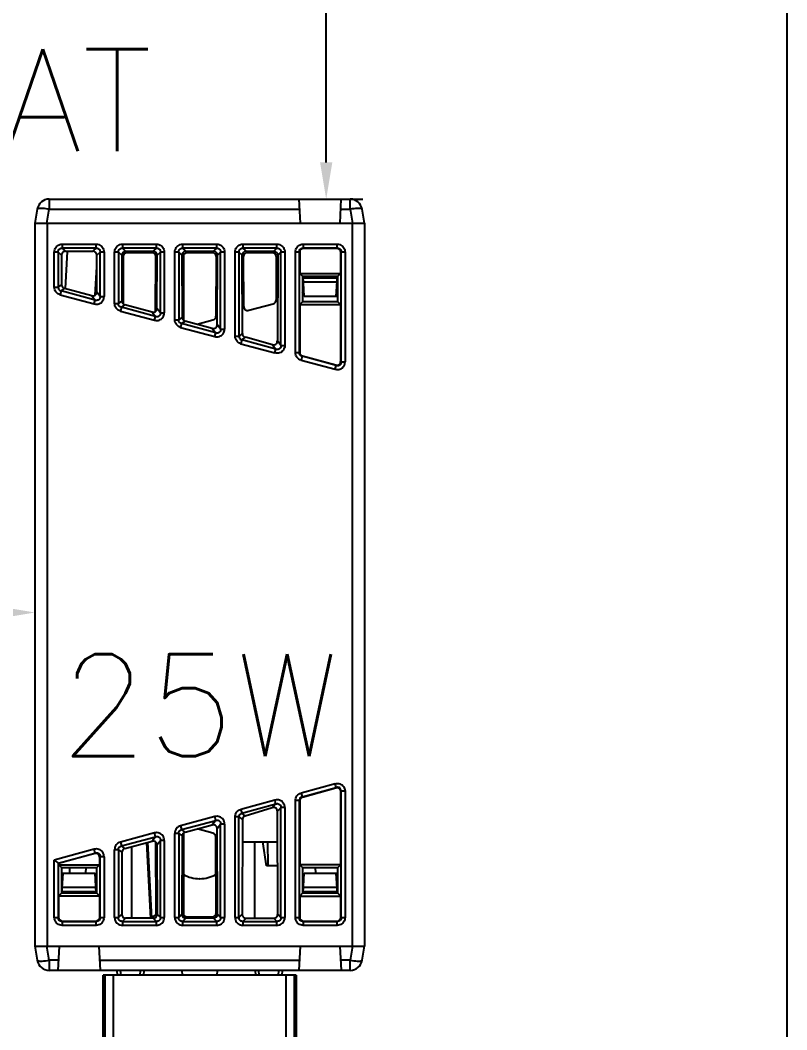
# Model space of a CAD drawing. Header units: inches. Extents: x 0.8 to 20.4, y -4.3 to 18.9.
# Drawn here: x 16.66 to 20.417, y -1.285 to 3.663 of the extents above; entities that cross this region are included whole.
import ezdxf
from ezdxf.enums import TextEntityAlignment as Align

# ---------------------------------------------------------------- set-up
doc = ezdxf.new("R2010")
doc.units = ezdxf.units.IN
doc.header["$MEASUREMENT"] = 0
for name, color, linetype in [('PRTG', 130, 'Continuous'), ('PSYMS', 7, 'Continuous'), ('PTAG', 150, 'Continuous')]:
    doc.layers.add(name, color=color, linetype=linetype)
doc.styles.get("Standard").update_dxf_attribs({"font": 'romans.shx'})
doc.styles.add('WD', font='romans.shx')
doc.dimstyles.get("Standard").update_dxf_attribs({"dimtxt": 0.18, "dimasz": 0.18, "dimexe": 0.18, "dimexo": 0.0625, "dimgap": 0.09, "dimtad": 0, "dimtih": 1, "dimtoh": 1, "dimdec": 4, "dimzin": 0, "dimdsep": 46, "dimtxsty": 'Standard', "dimcen": 0.09, "dimadec": 0, "dimazin": 0, "dimtfac": 1, "dimtdec": 4, "dimtofl": 0, "dimtmove": 0, "dimatfit": 3, "dimfxl": 1, "dimtolj": 1, "dimtzin": 0, "dimarcsym": 0})

# ---------------------------------------------------------------- blocks, each defined once
blk = doc.blocks.new('7T.81.0.000.2403')
blk = doc.blocks.new('SCE-TSH25')
at = {"linetype": 'Continuous'}
for p, q in [((0.0653, 4.849), (0.0631, 4.8493)), ((0.0675, 4.8486), (0.0653, 4.849)), ((0.0697, 4.8976), (0.0697, 4.8483)), ((0.0697, 4.8976), (1.5445, 4.8976)), ((1.3004, 4.7795), (1.2943, 4.8976)), ((1.4951, 4.7795), (1.5011, 4.8976)), ((1.5445, 4.8483), (1.5445, 4.8976)), ((0.0115, 4.8483), (0, 4.7795)), ((0.0583, 4.7795), (0.0697, 4.8483)), ((0.0697, 4.8483), (0.0675, 4.8486)), ((0.0697, 4.8483), (1.2969, 4.8483)), ((1.4986, 4.8483), (1.5445, 4.8483)), ((1.5445, 4.8483), (1.5559, 4.7795)), ((1.6142, 4.7795), (1.6027, 4.8483)), ((0.0001, 4.7795), (0, 4.7795)), ((0.0001, 1.2362), (0.0001, 4.7795)), ((0.0001, 4.7795), (1.6141, 4.7795)), ((0.0591, 4.7795), (0.0591, 1.2362)), ((1.5551, 1.2362), (1.5551, 4.7795)), ((1.6141, 4.7795), (1.6141, 1.2362)), ((0.133, 4.6769), (0.133, 4.6578)), ((0.133, 4.6769), (0.3001, 4.6769)), ((0.1488, 4.642), (0.133, 4.6578)), ((0.3001, 4.6578), (0.133, 4.6578)), ((0.3001, 4.6578), (0.2843, 4.642)), ((0.3001, 4.6578), (0.3001, 4.6769)), ((0.4283, 4.6769), (0.4283, 4.6578)), ((0.4283, 4.6769), (0.5954, 4.6769)), ((0.4441, 4.642), (0.4283, 4.6578)), ((0.5954, 4.6578), (0.4283, 4.6578)), ((0.5954, 4.6578), (0.5796, 4.642)), ((0.5954, 4.6578), (0.5954, 4.6769)), ((0.7236, 4.6769), (0.7236, 4.6578)), ((0.7236, 4.6769), (0.8906, 4.6769)), ((0.7394, 4.642), (0.7236, 4.6578)), ((0.8906, 4.6578), (0.7236, 4.6578)), ((0.8906, 4.6578), (0.8748, 4.642)), ((0.8906, 4.6578), (0.8906, 4.6769)), ((1.0189, 4.6769), (1.0189, 4.6578)), ((1.0189, 4.6769), (1.1859, 4.6769)), ((1.0347, 4.642), (1.0189, 4.6578)), ((1.1859, 4.6578), (1.0189, 4.6578)), ((1.1859, 4.6578), (1.1701, 4.642)), ((1.1859, 4.6578), (1.1859, 4.6769)), ((1.3141, 4.6769), (1.3141, 4.6578)), ((1.3141, 4.6769), (1.4812, 4.6769)), ((1.3162, 4.6557), (1.3141, 4.6578)), ((1.4812, 4.6578), (1.3141, 4.6578)), ((1.4791, 4.6557), (1.3162, 4.6557)), ((1.4812, 4.6578), (1.4791, 4.6557)), ((1.4812, 4.6578), (1.4812, 4.6769)), ((0.0948, 4.4662), (0.0948, 4.6386)), ((0.1139, 4.6386), (0.0948, 4.6386)), ((0.1139, 4.6386), (0.1139, 4.4662)), ((0.1139, 4.6386), (0.1297, 4.6228)), ((0.1297, 4.6228), (0.1301, 4.4787)), ((0.1581, 4.6415), (0.1485, 4.4591)), ((0.1488, 4.642), (0.2843, 4.642)), ((0.3029, 4.4423), (0.3034, 4.6228)), ((0.3034, 4.6228), (0.3192, 4.6386)), ((0.3192, 4.4209), (0.3192, 4.6386)), ((0.3383, 4.6386), (0.3192, 4.6386)), ((0.3383, 4.6386), (0.3383, 4.4209)), ((0.39, 4.3862), (0.39, 4.6386)), ((0.4092, 4.6386), (0.39, 4.6386)), ((0.4092, 4.6386), (0.4092, 4.3862)), ((0.4092, 4.6386), (0.425, 4.6228)), ((0.425, 4.6228), (0.4256, 4.3988)), ((0.4317, 4.6161), (0.4323, 4.3843)), ((0.4441, 4.642), (0.5796, 4.642)), ((0.5729, 4.6353), (0.4508, 4.6353)), ((0.5912, 4.3479), (0.592, 4.6161)), ((0.5979, 4.3625), (0.5986, 4.6228)), ((0.5986, 4.6228), (0.6145, 4.6386)), ((0.6145, 4.3409), (0.6145, 4.6386)), ((0.6336, 4.6386), (0.6145, 4.6386)), ((0.6336, 4.6386), (0.6336, 4.3409)), ((0.6853, 4.3061), (0.6853, 4.6386)), ((0.7045, 4.6386), (0.6853, 4.6386)), ((0.7045, 4.6386), (0.7045, 4.3061)), ((0.7045, 4.6386), (0.7203, 4.6228)), ((0.7203, 4.6228), (0.7211, 4.3188)), ((0.727, 4.6161), (0.7278, 4.3044)), ((0.7394, 4.642), (0.8748, 4.642)), ((0.8681, 4.6353), (0.7461, 4.6353)), ((0.8872, 4.6161), (0.8864, 4.3239)), ((0.893, 4.2827), (0.8939, 4.6228)), ((0.8939, 4.6228), (0.9098, 4.6386)), ((0.9098, 4.2608), (0.9098, 4.6386)), ((0.9289, 4.6386), (0.9098, 4.6386)), ((0.9289, 4.6386), (0.9289, 4.2608)), ((0.9806, 4.226), (0.9806, 4.6386)), ((0.9997, 4.6386), (0.9806, 4.6386)), ((0.9997, 4.6386), (0.9997, 4.226)), ((0.9997, 4.6386), (1.0156, 4.6228)), ((1.0166, 4.2389), (1.0156, 4.6228)), ((1.0229, 4.3712), (1.0223, 4.6161)), ((1.0347, 4.642), (1.1701, 4.642)), ((1.1634, 4.6353), (1.0413, 4.6353)), ((1.1825, 4.6161), (1.1819, 4.4039)), ((1.1892, 4.6228), (1.1881, 4.2029)), ((1.1892, 4.6228), (1.205, 4.6386)), ((1.205, 4.1807), (1.205, 4.6386)), ((1.2242, 4.6386), (1.205, 4.6386)), ((1.2242, 4.6386), (1.2242, 4.1807)), ((1.2759, 4.1459), (1.2759, 4.6386)), ((1.295, 4.6386), (1.2759, 4.6386)), ((1.295, 4.6386), (1.295, 4.1459)), ((1.295, 4.6386), (1.2971, 4.6366)), ((1.2971, 4.6366), (1.2971, 4.5337)), ((1.4982, 4.6366), (1.5003, 4.6386)), ((1.4982, 4.5337), (1.4982, 4.6366)), ((1.5003, 4.1006), (1.5003, 4.6386)), ((1.5194, 4.6386), (1.5003, 4.6386)), ((1.5194, 4.6386), (1.5194, 4.1006)), ((0.2956, 4.4272), (0.3032, 4.5655)), ((0.3029, 4.5196), (0.3007, 4.5196)), ((1.2971, 4.5337), (1.3111, 4.5196)), ((1.2971, 4.5337), (1.4982, 4.5337)), ((1.3111, 4.5196), (1.3115, 4.3941)), ((1.3113, 4.5196), (1.484, 4.5196)), ((1.319, 4.4213), (1.3136, 4.5197)), ((1.314, 4.5118), (1.4814, 4.5118)), ((1.4765, 4.4213), (1.4819, 4.5197)), ((1.4839, 4.3941), (1.4842, 4.5196)), ((1.4842, 4.5196), (1.4982, 4.5337)), ((0.0948, 4.4662), (0.1139, 4.4662)), ((0.1301, 4.4787), (0.1139, 4.4662)), ((0.128, 4.4478), (0.1443, 4.4602)), ((0.2787, 4.4239), (0.1443, 4.4602)), ((1.3151, 4.4921), (1.4804, 4.4921)), ((0.128, 4.4478), (0.123, 4.4293)), ((0.123, 4.4293), (0.2901, 4.384)), ((0.2951, 4.4025), (0.128, 4.4478)), ((0.2787, 4.4239), (0.2951, 4.4025)), ((0.3192, 4.4209), (0.3029, 4.4423)), ((0.3192, 4.4209), (0.3383, 4.4209)), ((1.4839, 4.4213), (1.319, 4.4213)), ((0.2901, 4.384), (0.2951, 4.4025)), ((0.39, 4.3862), (0.4092, 4.3862)), ((0.4256, 4.3988), (0.4092, 4.3862)), ((0.4233, 4.3677), (0.4183, 4.3492)), ((0.4233, 4.3677), (0.4398, 4.3803)), ((0.5903, 4.3224), (0.4233, 4.3677)), ((0.5738, 4.3441), (0.4398, 4.3803)), ((0.6145, 4.3409), (0.5979, 4.3625)), ((1.0471, 4.3528), (1.1678, 4.3854)), ((1.2971, 4.3797), (1.3115, 4.3941)), ((1.2971, 4.3797), (1.2971, 4.1475)), ((1.4982, 4.3797), (1.2971, 4.3797)), ((1.484, 4.3941), (1.3113, 4.3941)), ((1.4982, 4.3797), (1.4839, 4.3941)), ((1.4982, 4.1034), (1.4982, 4.3797)), ((0.4183, 4.3492), (0.5853, 4.304)), ((0.5738, 4.3441), (0.5903, 4.3224)), ((0.5853, 4.304), (0.5903, 4.3224)), ((0.6145, 4.3409), (0.6336, 4.3409)), ((0.6853, 4.3061), (0.7045, 4.3061)), ((0.7211, 4.3188), (0.7045, 4.3061)), ((0.7944, 4.2844), (0.8723, 4.3055)), ((0.7186, 4.2876), (0.7136, 4.2692)), ((0.7136, 4.2692), (0.8806, 4.2239)), ((0.7186, 4.2876), (0.7353, 4.3004)), ((0.8856, 4.2423), (0.7186, 4.2876)), ((0.8688, 4.2643), (0.7353, 4.3004)), ((0.8688, 4.2643), (0.8856, 4.2423)), ((0.9098, 4.2608), (0.893, 4.2827)), ((0.9098, 4.2608), (0.9289, 4.2608)), ((0.8806, 4.2239), (0.8856, 4.2423)), ((0.9806, 4.226), (0.9997, 4.226)), ((1.0166, 4.2389), (0.9997, 4.226)), ((1.0139, 4.2075), (1.0088, 4.1891)), ((1.0139, 4.2075), (1.0308, 4.2205)), ((1.1809, 4.1622), (1.0139, 4.2075)), ((1.1639, 4.1845), (1.0308, 4.2205)), ((1.0088, 4.1891), (1.1759, 4.1438)), ((1.1639, 4.1845), (1.1809, 4.1622)), ((1.1759, 4.1438), (1.1809, 4.1622)), ((1.205, 4.1807), (1.1881, 4.2029)), ((1.205, 4.1807), (1.2242, 4.1807)), ((1.2759, 4.1459), (1.295, 4.1459)), ((1.2971, 4.1475), (1.295, 4.1459)), ((1.3091, 4.1275), (1.3041, 4.109)), ((1.3041, 4.109), (1.4712, 4.0637)), ((1.3091, 4.1275), (1.3112, 4.1291)), ((1.4762, 4.0822), (1.3091, 4.1275)), ((1.3112, 4.1291), (1.4741, 4.0849)), ((1.4712, 4.0637), (1.4762, 4.0822)), ((1.4741, 4.0849), (1.4762, 4.0822)), ((1.5003, 4.1006), (1.4982, 4.1034)), ((1.5003, 4.1006), (1.5194, 4.1006)), ((1.4703, 2.0329), (1.304, 1.9868)), ((1.472, 2.0264), (1.4703, 2.0329)), ((1.3091, 1.9684), (1.4754, 2.0142)), ((1.3111, 1.9668), (1.4736, 2.0123)), ((1.4735, 2.0207), (1.472, 2.0264)), ((1.4736, 2.0123), (1.4754, 2.0142)), ((1.4982, 1.994), (1.5003, 1.9961)), ((1.4982, 1.636), (1.4982, 1.994)), ((1.5194, 1.9961), (1.5003, 1.9961)), ((1.5003, 1.3771), (1.5003, 1.9961)), ((1.5194, 1.9961), (1.5194, 1.3771)), ((1.175, 1.9528), (1.0087, 1.9068)), ((1.0138, 1.8883), (1.1802, 1.9341)), ((1.1802, 1.9341), (1.1626, 1.9162)), ((1.1767, 1.9463), (1.175, 1.9528)), ((1.1783, 1.9406), (1.1767, 1.9463)), ((1.295, 1.95), (1.2759, 1.95)), ((1.2759, 1.3771), (1.2759, 1.95)), ((1.295, 1.95), (1.2971, 1.9484)), ((1.295, 1.95), (1.295, 1.3771)), ((1.2971, 1.9484), (1.2971, 1.636)), ((1.3072, 1.9751), (1.3083, 1.9708)), ((1.3091, 1.9684), (1.3111, 1.9668)), ((1.0119, 1.895), (1.0131, 1.8908)), ((1.0304, 1.8755), (1.0138, 1.8883)), ((1.0304, 1.8755), (1.1626, 1.9162)), ((1.1878, 1.8981), (1.1993, 1.9101)), ((1.1892, 1.393), (1.1878, 1.8981)), ((1.1993, 1.9101), (1.205, 1.9161)), ((1.2242, 1.9161), (1.205, 1.9161)), ((1.205, 1.3771), (1.205, 1.9161)), ((1.2242, 1.9161), (1.2242, 1.3771)), ((0.8806, 1.872), (0.7136, 1.8267)), ((0.7186, 1.8082), (0.8856, 1.8535)), ((0.7355, 1.7953), (0.8686, 1.8313)), ((0.8856, 1.8535), (0.8686, 1.8313)), ((0.8856, 1.8535), (0.8806, 1.872)), ((0.8928, 1.8129), (0.9098, 1.835)), ((0.9289, 1.835), (0.9098, 1.835)), ((0.9098, 1.3771), (0.9098, 1.835)), ((0.9289, 1.835), (0.9289, 1.3771)), ((0.9997, 1.8699), (0.9806, 1.8699)), ((0.9806, 1.3771), (0.9806, 1.8699)), ((0.9997, 1.8699), (1.0168, 1.8573)), ((0.9997, 1.3771), (0.9997, 1.8699)), ((1.0168, 1.8573), (1.0156, 1.393)), ((0.5853, 1.7919), (0.4183, 1.7466)), ((0.5903, 1.7734), (0.5853, 1.7919)), ((0.7045, 1.7897), (0.6853, 1.7897)), ((0.6853, 1.3771), (0.6853, 1.7897)), ((0.7045, 1.7897), (0.7213, 1.7768)), ((0.7045, 1.7897), (0.7045, 1.3771)), ((0.7136, 1.8267), (0.7186, 1.8082)), ((0.7355, 1.7953), (0.7186, 1.8082)), ((0.728, 1.7913), (0.727, 1.3996)), ((0.8721, 1.7902), (0.7944, 1.8112)), ((0.8939, 1.393), (0.8928, 1.8129)), ((0.4183, 1.7466), (0.4233, 1.7281)), ((0.4233, 1.7281), (0.5903, 1.7734)), ((0.44, 1.7153), (0.5735, 1.7514)), ((0.5681, 1.3731), (0.5479, 1.7445)), ((0.5729, 1.3734), (0.5527, 1.7458)), ((0.5903, 1.7734), (0.5735, 1.7514)), ((0.591, 1.7476), (0.592, 1.3996)), ((0.5977, 1.733), (0.6145, 1.755)), ((0.5977, 1.733), (0.5986, 1.393)), ((0.6336, 1.755), (0.6145, 1.755)), ((0.6145, 1.3771), (0.6145, 1.755)), ((0.6336, 1.755), (0.6336, 1.3771)), ((0.7213, 1.7768), (0.7203, 1.393)), ((0.8872, 1.3996), (0.8862, 1.7717)), ((1.0165, 1.748), (1.1882, 1.748)), ((1.0755, 1.748), (1.0755, 1.3738)), ((1.1344, 1.6299), (1.1173, 1.748)), ((1.1388, 1.748), (1.1412, 1.6299)), ((0.2901, 1.7118), (0.0948, 1.6588)), ((0.1139, 1.6442), (0.2951, 1.6933)), ((0.293, 1.6906), (0.116, 1.6426)), ((0.2951, 1.6933), (0.2901, 1.7118)), ((0.2951, 1.6933), (0.293, 1.6906)), ((0.4092, 1.7097), (0.39, 1.7097)), ((0.39, 1.3771), (0.39, 1.7097)), ((0.4092, 1.7097), (0.4258, 1.6969)), ((0.4092, 1.7097), (0.4092, 1.3771)), ((0.44, 1.7153), (0.4233, 1.7281)), ((0.4258, 1.6969), (0.425, 1.393)), ((0.4753, 1.3738), (0.4753, 1.7249)), ((0.0948, 1.3771), (0.0948, 1.6588)), ((0.116, 1.6426), (0.1139, 1.6442)), ((0.1139, 1.6442), (0.1139, 1.3771)), ((0.116, 1.6426), (0.116, 1.636)), ((0.116, 1.636), (0.1304, 1.6216)), ((0.116, 1.636), (0.3171, 1.636)), ((0.3028, 1.6216), (0.3171, 1.636)), ((0.3171, 1.6722), (0.3192, 1.6749)), ((0.3171, 1.636), (0.3171, 1.6722)), ((0.3383, 1.6749), (0.3192, 1.6749)), ((0.3192, 1.3771), (0.3192, 1.6749)), ((0.3383, 1.6749), (0.3383, 1.3771)), ((1.4982, 1.636), (1.2971, 1.636)), ((1.2971, 1.636), (1.3115, 1.6216)), ((1.4839, 1.6216), (1.4982, 1.636)), ((0.1304, 1.6216), (0.13, 1.4961)), ((0.1302, 1.6216), (0.3029, 1.6216)), ((0.1303, 1.5945), (0.2952, 1.5945)), ((0.1323, 1.496), (0.1377, 1.5945)), ((0.1699, 1.6216), (0.1684, 1.5945)), ((0.2499, 1.5945), (0.2513, 1.6216)), ((0.3006, 1.496), (0.2952, 1.5945)), ((0.3031, 1.4961), (0.3028, 1.6216)), ((1.1886, 1.6299), (1.1344, 1.6299)), ((1.3115, 1.6216), (1.3111, 1.4961)), ((1.3113, 1.6216), (1.484, 1.6216)), ((1.3136, 1.496), (1.319, 1.5945)), ((1.319, 1.5945), (1.4839, 1.5945)), ((1.3762, 1.5945), (1.3747, 1.6216)), ((1.4819, 1.496), (1.4765, 1.5945)), ((1.4842, 1.4961), (1.4839, 1.6216)), ((0.8077, 1.5674), (0.8065, 1.5674)), ((0.116, 1.4821), (0.13, 1.4961)), ((0.3029, 1.4961), (0.1302, 1.4961)), ((0.3002, 1.5039), (0.1327, 1.5039)), ((0.2991, 1.5236), (0.1338, 1.5236)), ((0.3171, 1.4821), (0.3031, 1.4961)), ((1.3111, 1.4961), (1.2971, 1.4821)), ((1.484, 1.4961), (1.3113, 1.4961)), ((1.4814, 1.5039), (1.314, 1.5039)), ((1.4804, 1.5236), (1.3151, 1.5236)), ((1.4982, 1.4821), (1.4842, 1.4961)), ((0.3171, 1.4821), (0.116, 1.4821)), ((0.116, 1.4821), (0.116, 1.3792)), ((0.3171, 1.3792), (0.3171, 1.4821)), ((1.2971, 1.4821), (1.4982, 1.4821)), ((1.2971, 1.4821), (1.2971, 1.3792)), ((1.4982, 1.3792), (1.4982, 1.4821)), ((0.425, 1.393), (0.4092, 1.3771)), ((0.6145, 1.3771), (0.5986, 1.393)), ((0.7203, 1.393), (0.7045, 1.3771)), ((0.9098, 1.3771), (0.8939, 1.393)), ((1.0156, 1.393), (0.9997, 1.3771)), ((1.205, 1.3771), (1.1892, 1.393)), ((0.0948, 1.3771), (0.1139, 1.3771)), ((0.116, 1.3792), (0.1139, 1.3771)), ((0.133, 1.358), (0.1351, 1.3601)), ((0.133, 1.358), (0.3001, 1.358)), ((0.133, 1.358), (0.133, 1.3388)), ((0.3001, 1.3388), (0.133, 1.3388)), ((0.1351, 1.3601), (0.298, 1.3601)), ((0.298, 1.3601), (0.3001, 1.358)), ((0.3001, 1.3388), (0.3001, 1.358)), ((0.3192, 1.3771), (0.3171, 1.3792)), ((0.3192, 1.3771), (0.3383, 1.3771)), ((0.39, 1.3771), (0.4092, 1.3771)), ((0.4283, 1.358), (0.4441, 1.3738)), ((0.4283, 1.358), (0.5954, 1.358)), ((0.4283, 1.358), (0.4283, 1.3388)), ((0.5954, 1.3388), (0.4283, 1.3388)), ((0.5796, 1.3738), (0.4441, 1.3738)), ((0.5796, 1.3738), (0.5954, 1.358)), ((0.5954, 1.3388), (0.5954, 1.358)), ((0.6145, 1.3771), (0.6336, 1.3771)), ((0.6853, 1.3771), (0.7045, 1.3771)), ((0.7236, 1.358), (0.7394, 1.3738)), ((0.7236, 1.358), (0.8906, 1.358)), ((0.7236, 1.358), (0.7236, 1.3388)), ((0.8906, 1.3388), (0.7236, 1.3388)), ((0.8748, 1.3738), (0.7394, 1.3738)), ((0.7461, 1.3805), (0.8681, 1.3805)), ((0.8748, 1.3738), (0.8906, 1.358)), ((0.8906, 1.3388), (0.8906, 1.358)), ((0.9098, 1.3771), (0.9289, 1.3771)), ((0.9806, 1.3771), (0.9997, 1.3771)), ((1.0189, 1.358), (1.0347, 1.3738)), ((1.0189, 1.358), (1.1859, 1.358)), ((1.0189, 1.358), (1.0189, 1.3388)), ((1.1859, 1.3388), (1.0189, 1.3388)), ((1.0347, 1.3738), (1.1701, 1.3738)), ((1.1701, 1.3738), (1.1859, 1.358)), ((1.1859, 1.3388), (1.1859, 1.358)), ((1.205, 1.3771), (1.2242, 1.3771)), ((1.2759, 1.3771), (1.295, 1.3771)), ((1.2971, 1.3792), (1.295, 1.3771)), ((1.3141, 1.358), (1.3162, 1.3601)), ((1.3141, 1.358), (1.4812, 1.358)), ((1.3141, 1.358), (1.3141, 1.3388)), ((1.4812, 1.3388), (1.3141, 1.3388)), ((1.3162, 1.3601), (1.4791, 1.3601)), ((1.4791, 1.3601), (1.4812, 1.358)), ((1.4812, 1.3388), (1.4812, 1.358)), ((1.5003, 1.3771), (1.4982, 1.3792)), ((1.5003, 1.3771), (1.5194, 1.3771)), ((0, 1.2362), (0.0115, 1.1675)), ((0.0001, 1.2362), (1.6141, 1.2362)), ((0.0697, 1.1675), (0.0583, 1.2362)), ((0.1181, 1.2362), (0.1116, 1.1181)), ((0.3213, 1.1181), (0.3148, 1.2362)), ((1.2994, 1.2362), (1.2929, 1.1181)), ((1.5026, 1.1181), (1.4961, 1.2362)), ((1.5559, 1.2362), (1.5445, 1.1675)), ((1.6027, 1.1675), (1.6142, 1.2362)), ((0.1143, 1.1675), (0.0697, 1.1675)), ((0.0697, 1.1675), (0.0697, 1.1181)), ((0.3186, 1.1675), (1.2956, 1.1675)), ((1.5445, 1.1675), (1.4999, 1.1675)), ((1.5445, 1.1181), (1.5445, 1.1675)), ((1.5445, 1.1181), (0.0697, 1.1181)), ((1.2795, 1.0945), (0.3346, 1.0945)), ((0.3346, 0.0984), (0.3346, 1.0945)), ((0.3439, 0.1207), (0.3439, 1.0945)), ((0.3833, 1.0945), (0.3833, 0.1207)), ((0.404, 1.0945), (0.4035, 1.1181)), ((0.4217, 1.0945), (0.4193, 1.1181)), ((0.5154, 1.0945), (0.5177, 1.1181)), ((0.5335, 1.1181), (0.5325, 1.0945)), ((0.7223, 1.0945), (0.7217, 1.1181)), ((0.8925, 1.1181), (0.8918, 1.0945)), ((1.0817, 1.0945), (1.0807, 1.1181)), ((1.0988, 1.0945), (1.0965, 1.1181)), ((1.1925, 1.0945), (1.1949, 1.1181)), ((1.2106, 1.1181), (1.2102, 1.0945)), ((1.2309, 0.1207), (1.2309, 1.0945)), ((1.2702, 1.0945), (1.2702, 0.1207)), ((1.2795, 1.0945), (1.2795, 0.0984))]:
    blk.add_line(p, q, dxfattribs=at)
for points in [[(0.0631, 4.8493), (0.055, 4.8504), (0.0471, 4.8512), (0.0396, 4.8518), (0.0328, 4.8521), (0.0268, 4.8521), (0.0216, 4.8519), (0.0174, 4.8513), (0.0143, 4.8506), (0.0123, 4.8495), (0.0115, 4.8483)], [(1.6027, 4.8483), (1.6018, 4.8496), (1.5995, 4.8507), (1.5959, 4.8515), (1.591, 4.852), (1.5851, 4.8521), (1.5782, 4.852), (1.5705, 4.8515), (1.5622, 4.8507), (1.5534, 4.8496), (1.5445, 4.8483)], [(0.0948, 4.6386), (0.0952, 4.6447), (0.0966, 4.6505), (0.0988, 4.656), (0.1019, 4.6612), (0.1058, 4.6657), (0.1103, 4.6696), (0.1154, 4.6727), (0.121, 4.675), (0.1268, 4.6764), (0.133, 4.6769)], [(0.1139, 4.6386), (0.114, 4.642), (0.1146, 4.6452), (0.1157, 4.648), (0.1172, 4.6505), (0.1192, 4.6528), (0.1215, 4.6547), (0.124, 4.6561), (0.1267, 4.6571), (0.1297, 4.6577), (0.133, 4.6578)], [(0.3001, 4.6769), (0.3064, 4.6764), (0.3123, 4.675), (0.3178, 4.6727), (0.3228, 4.6696), (0.3274, 4.6657), (0.3312, 4.6611), (0.3343, 4.656), (0.3365, 4.6505), (0.3379, 4.6448), (0.3383, 4.6386)], [(0.3001, 4.6578), (0.3034, 4.6577), (0.3065, 4.6571), (0.3094, 4.656), (0.3119, 4.6545), (0.3142, 4.6526), (0.3161, 4.6503), (0.3175, 4.6477), (0.3185, 4.6449), (0.3191, 4.6419), (0.3192, 4.6386)], [(0.39, 4.6386), (0.3905, 4.6447), (0.3918, 4.6505), (0.3941, 4.656), (0.3972, 4.6612), (0.4011, 4.6657), (0.4056, 4.6696), (0.4107, 4.6727), (0.4162, 4.675), (0.4221, 4.6764), (0.4283, 4.6769)], [(0.4092, 4.6386), (0.4093, 4.642), (0.4099, 4.6451), (0.411, 4.6479), (0.4125, 4.6505), (0.4144, 4.6527), (0.4167, 4.6546), (0.4192, 4.6561), (0.422, 4.6571), (0.4251, 4.6577), (0.4283, 4.6578)], [(0.5954, 4.6769), (0.6017, 4.6764), (0.6076, 4.675), (0.6131, 4.6727), (0.6181, 4.6696), (0.6227, 4.6657), (0.6265, 4.6611), (0.6296, 4.656), (0.6318, 4.6505), (0.6331, 4.6448), (0.6336, 4.6386)], [(0.5954, 4.6578), (0.5987, 4.6577), (0.6018, 4.6571), (0.6047, 4.656), (0.6072, 4.6545), (0.6095, 4.6526), (0.6113, 4.6503), (0.6128, 4.6477), (0.6138, 4.6449), (0.6144, 4.6419), (0.6145, 4.6386)], [(0.6853, 4.6386), (0.6858, 4.6447), (0.6871, 4.6505), (0.6894, 4.656), (0.6924, 4.6612), (0.6963, 4.6657), (0.7009, 4.6696), (0.706, 4.6727), (0.7115, 4.675), (0.7174, 4.6764), (0.7236, 4.6769)], [(0.7045, 4.6386), (0.7046, 4.642), (0.7052, 4.6451), (0.7063, 4.6479), (0.7078, 4.6505), (0.7097, 4.6527), (0.7119, 4.6546), (0.7145, 4.6561), (0.7173, 4.6571), (0.7203, 4.6577), (0.7236, 4.6578)], [(0.8906, 4.6769), (0.8969, 4.6764), (0.9028, 4.675), (0.9084, 4.6727), (0.9134, 4.6696), (0.9179, 4.6657), (0.9218, 4.6611), (0.9248, 4.656), (0.9271, 4.6505), (0.9284, 4.6448), (0.9289, 4.6386)], [(0.8906, 4.6578), (0.894, 4.6577), (0.8971, 4.6571), (0.8999, 4.656), (0.9025, 4.6545), (0.9047, 4.6526), (0.9066, 4.6503), (0.9081, 4.6477), (0.9091, 4.6449), (0.9097, 4.6419), (0.9098, 4.6386)], [(0.9806, 4.6386), (0.9811, 4.6447), (0.9824, 4.6505), (0.9846, 4.656), (0.9877, 4.6612), (0.9916, 4.6657), (0.9962, 4.6696), (1.0013, 4.6727), (1.0068, 4.675), (1.0127, 4.6764), (1.0189, 4.6769)], [(0.9997, 4.6386), (0.9998, 4.642), (1.0005, 4.6452), (1.0015, 4.648), (1.003, 4.6505), (1.005, 4.6528), (1.0073, 4.6547), (1.0098, 4.6561), (1.0125, 4.6571), (1.0156, 4.6577), (1.0189, 4.6578)], [(1.1859, 4.6769), (1.1922, 4.6764), (1.1981, 4.675), (1.2036, 4.6727), (1.2087, 4.6696), (1.2132, 4.6657), (1.2171, 4.6611), (1.2201, 4.656), (1.2224, 4.6505), (1.2237, 4.6448), (1.2242, 4.6386)], [(1.1859, 4.6578), (1.1892, 4.6577), (1.1924, 4.6571), (1.1952, 4.656), (1.1978, 4.6545), (1.2, 4.6526), (1.2019, 4.6503), (1.2033, 4.6477), (1.2044, 4.6449), (1.2049, 4.6419), (1.205, 4.6386)], [(1.2759, 4.6386), (1.2763, 4.6447), (1.2777, 4.6505), (1.2799, 4.656), (1.283, 4.6612), (1.2869, 4.6657), (1.2914, 4.6696), (1.2965, 4.6727), (1.3021, 4.675), (1.3079, 4.6764), (1.3141, 4.6769)], [(1.295, 4.6386), (1.2951, 4.642), (1.2957, 4.6451), (1.2968, 4.6479), (1.2983, 4.6505), (1.3002, 4.6527), (1.3025, 4.6546), (1.305, 4.6561), (1.3078, 4.6571), (1.3109, 4.6577), (1.3141, 4.6578)], [(1.4812, 4.6769), (1.4875, 4.6764), (1.4934, 4.675), (1.4989, 4.6727), (1.504, 4.6696), (1.5085, 4.6656), (1.5124, 4.6611), (1.5154, 4.656), (1.5176, 4.6505), (1.519, 4.6447), (1.5194, 4.6386)], [(1.4812, 4.6578), (1.4846, 4.6577), (1.4877, 4.657), (1.4905, 4.656), (1.493, 4.6545), (1.4953, 4.6525), (1.4972, 4.6502), (1.4986, 4.6477), (1.4996, 4.645), (1.5002, 4.6419), (1.5003, 4.6386)], [(0.1488, 4.642), (0.1449, 4.6416), (0.1413, 4.6405), (0.138, 4.6387), (0.1351, 4.6363), (0.1328, 4.6333), (0.1311, 4.63), (0.1301, 4.6267), (0.1299, 4.6232)], [(0.7394, 4.642), (0.7355, 4.6416), (0.7319, 4.6405), (0.7286, 4.6388), (0.7258, 4.6364), (0.7234, 4.6335), (0.7217, 4.6302), (0.7207, 4.6266), (0.7204, 4.6228)], [(0.123, 4.4293), (0.1173, 4.4313), (0.112, 4.4342), (0.1071, 4.4381), (0.1027, 4.4428), (0.0993, 4.4482), (0.0967, 4.454), (0.0952, 4.46), (0.0948, 4.4662)], [(0.1139, 4.4662), (0.114, 4.463), (0.1147, 4.4599), (0.1159, 4.457), (0.1176, 4.4543), (0.1197, 4.452), (0.1222, 4.4502), (0.125, 4.4487), (0.128, 4.4478)], [(0.13, 4.4791), (0.1304, 4.4756), (0.1312, 4.4724), (0.1325, 4.4695), (0.1342, 4.4669), (0.1363, 4.4646), (0.1388, 4.4627), (0.1414, 4.4613), (0.1443, 4.4602)], [(0.2901, 4.384), (0.2961, 4.3829), (0.302, 4.3826), (0.3079, 4.3833), (0.3135, 4.3848), (0.3188, 4.3871), (0.3236, 4.3902), (0.3279, 4.3941), (0.3315, 4.3986), (0.3344, 4.4036), (0.3366, 4.4091), (0.3379, 4.4148), (0.3383, 4.4209)], [(0.3192, 4.4209), (0.3191, 4.4168), (0.3182, 4.413), (0.3168, 4.4097), (0.3148, 4.4069), (0.3122, 4.4045), (0.3092, 4.4028), (0.306, 4.4018), (0.3026, 4.4013), (0.2989, 4.4015), (0.2951, 4.4025)], [(1.3141, 4.4322), (1.3126, 4.4353), (1.3117, 4.4387), (1.3114, 4.4423)], [(1.3187, 4.4271), (1.3161, 4.4294), (1.3141, 4.4322)], [(0.4183, 4.3492), (0.4126, 4.3512), (0.4073, 4.3542), (0.4023, 4.358), (0.398, 4.3627), (0.3945, 4.3681), (0.392, 4.374), (0.3905, 4.38), (0.39, 4.3862)], [(0.4233, 4.3677), (0.4202, 4.3687), (0.4173, 4.3702), (0.4148, 4.3721), (0.4128, 4.3744), (0.4111, 4.377), (0.41, 4.3799), (0.4093, 4.383), (0.4092, 4.3862)], [(0.5853, 4.304), (0.5914, 4.3028), (0.5973, 4.3025), (0.6032, 4.3032), (0.6088, 4.3047), (0.6141, 4.3071), (0.6189, 4.3102), (0.6232, 4.314), (0.6268, 4.3185), (0.6297, 4.3235), (0.6319, 4.329), (0.6332, 4.3348), (0.6336, 4.3409)], [(0.6145, 4.3409), (0.6144, 4.3367), (0.6135, 4.3329), (0.6121, 4.3296), (0.61, 4.3268), (0.6075, 4.3245), (0.6045, 4.3228), (0.6013, 4.3217), (0.5979, 4.3213), (0.5942, 4.3215), (0.5903, 4.3224)], [(0.7136, 4.2692), (0.7079, 4.2711), (0.7026, 4.2741), (0.6976, 4.2779), (0.6933, 4.2826), (0.6898, 4.288), (0.6873, 4.2939), (0.6858, 4.2999), (0.6853, 4.3061)], [(0.7186, 4.2876), (0.7154, 4.2886), (0.7126, 4.2901), (0.7101, 4.292), (0.708, 4.2943), (0.7064, 4.2969), (0.7053, 4.2998), (0.7046, 4.3029), (0.7045, 4.3061)], [(0.8806, 4.2239), (0.8867, 4.2227), (0.8926, 4.2225), (0.8984, 4.2231), (0.9041, 4.2246), (0.9093, 4.227), (0.9142, 4.2301), (0.9184, 4.2339), (0.9221, 4.2384), (0.925, 4.2434), (0.9271, 4.2489), (0.9284, 4.2547), (0.9289, 4.2608)], [(0.9098, 4.2608), (0.9096, 4.2566), (0.9088, 4.2529), (0.9073, 4.2495), (0.9053, 4.2467), (0.9028, 4.2444), (0.8998, 4.2427), (0.8966, 4.2416), (0.8931, 4.2412), (0.8894, 4.2414), (0.8856, 4.2423)], [(1.0088, 4.1891), (1.0031, 4.1911), (0.9978, 4.194), (0.9929, 4.1979), (0.9885, 4.2026), (0.9851, 4.2079), (0.9825, 4.2138), (0.9811, 4.2198), (0.9806, 4.226)], [(0.9997, 4.226), (0.9999, 4.2228), (1.0005, 4.2197), (1.0017, 4.2168), (1.0034, 4.2141), (1.0055, 4.2118), (1.008, 4.2099), (1.0108, 4.2085), (1.0139, 4.2075)], [(1.2242, 4.1807), (1.2237, 4.1746), (1.2224, 4.1688), (1.2202, 4.1633), (1.2173, 4.1582), (1.2135, 4.1537), (1.2092, 4.1498), (1.2042, 4.1467), (1.1988, 4.1444), (1.1933, 4.1429), (1.1876, 4.1423), (1.1818, 4.1426), (1.1759, 4.1438)], [(1.205, 4.1807), (1.2049, 4.1766), (1.2041, 4.1728), (1.2026, 4.1695), (1.2006, 4.1666), (1.198, 4.1643), (1.1951, 4.1626), (1.1919, 4.1615), (1.1884, 4.1611), (1.1847, 4.1613), (1.1809, 4.1622)], [(1.3041, 4.109), (1.2984, 4.111), (1.2931, 4.1139), (1.2882, 4.1178), (1.2838, 4.1225), (1.2804, 4.1279), (1.2778, 4.1337), (1.2763, 4.1397), (1.2759, 4.1459)], [(1.3091, 4.1275), (1.306, 4.1285), (1.3031, 4.13), (1.3007, 4.1319), (1.2986, 4.1342), (1.297, 4.1368), (1.2958, 4.1396), (1.2951, 4.1427), (1.295, 4.1459)], [(1.4712, 4.0637), (1.4772, 4.0626), (1.4832, 4.0623), (1.489, 4.063), (1.4946, 4.0645), (1.4999, 4.0668), (1.5047, 4.0699), (1.509, 4.0738), (1.5126, 4.0783), (1.5155, 4.0833), (1.5177, 4.0888), (1.519, 4.0945), (1.5194, 4.1006)], [(1.5003, 4.1006), (1.5002, 4.0965), (1.4993, 4.0927), (1.4979, 4.0894), (1.4959, 4.0866), (1.4933, 4.0842), (1.4903, 4.0825), (1.4871, 4.0815), (1.4837, 4.081), (1.48, 4.0812), (1.4762, 4.0822)], [(1.4703, 2.0329), (1.4764, 2.0341), (1.4823, 2.0344), (1.4882, 2.0338), (1.4938, 2.0323), (1.4994, 2.0299), (1.5045, 2.0267), (1.5089, 2.0228), (1.5126, 2.0183), (1.5156, 2.0132), (1.5177, 2.0077), (1.519, 2.0021), (1.5194, 1.9961)], [(1.2759, 1.95), (1.2763, 1.956), (1.2777, 1.9618), (1.2802, 1.9676), (1.2835, 1.973), (1.2878, 1.9778), (1.2927, 1.9817), (1.2981, 1.9847), (1.304, 1.9868)], [(1.304, 1.9868), (1.3048, 1.9837), (1.3072, 1.9751)], [(1.4754, 2.0142), (1.4752, 2.015), (1.4747, 2.0164), (1.4742, 2.0183), (1.4735, 2.0207)], [(1.4982, 1.994), (1.4979, 1.9975), (1.497, 2.0009), (1.4954, 2.0041), (1.4933, 2.0069), (1.4906, 2.0093), (1.4875, 2.0112), (1.4841, 2.0124), (1.4806, 2.013), (1.4771, 2.013), (1.4736, 2.0123)], [(1.5003, 1.9961), (1.5002, 2), (1.4993, 2.0037), (1.4978, 2.0069), (1.4957, 2.0097), (1.4931, 2.012), (1.4901, 2.0137), (1.4867, 2.0148), (1.4831, 2.0153), (1.4793, 2.0151), (1.4754, 2.0142)], [(1.2242, 1.9161), (1.2237, 1.9221), (1.2224, 1.9278), (1.2202, 1.9333), (1.2173, 1.9383), (1.2135, 1.9428), (1.2092, 1.9467), (1.2042, 1.9498), (1.1989, 1.9522), (1.1931, 1.9537), (1.1872, 1.9543), (1.1811, 1.954), (1.175, 1.9528)], [(1.1802, 1.9341), (1.1799, 1.935), (1.1795, 1.9364), (1.1789, 1.9383), (1.1783, 1.9406)], [(1.1802, 1.9341), (1.1842, 1.9351), (1.1882, 1.9352), (1.1919, 1.9347), (1.1953, 1.9334), (1.1983, 1.9316), (1.2008, 1.9292), (1.2027, 1.9264), (1.2041, 1.9233), (1.2049, 1.9197), (1.205, 1.9161)], [(1.3091, 1.9684), (1.306, 1.9674), (1.3032, 1.9659), (1.3007, 1.964), (1.2986, 1.9617), (1.297, 1.9591), (1.2958, 1.9562), (1.2951, 1.9531), (1.295, 1.95)], [(1.3111, 1.9668), (1.3083, 1.9658), (1.3056, 1.9643), (1.3032, 1.9623), (1.301, 1.9599), (1.2993, 1.9572), (1.2981, 1.9543), (1.2973, 1.9514), (1.2971, 1.9484)], [(1.3083, 1.9708), (1.3088, 1.9694), (1.3091, 1.9684)], [(0.9806, 1.8699), (0.981, 1.8759), (0.9824, 1.8818), (0.9849, 1.8876), (0.9882, 1.893), (0.9925, 1.8977), (0.9975, 1.9017), (1.0028, 1.9047), (1.0087, 1.9068)], [(0.9997, 1.8699), (0.9999, 1.8731), (1.0006, 1.8763), (1.0018, 1.8792), (1.0034, 1.8818), (1.0055, 1.884), (1.008, 1.8859), (1.0108, 1.8873), (1.0138, 1.8883)], [(1.0087, 1.9068), (1.0095, 1.9036), (1.0119, 1.895)], [(1.0131, 1.8908), (1.0135, 1.8893), (1.0138, 1.8883)], [(1.1878, 1.8981), (1.1875, 1.9018), (1.1865, 1.9052), (1.1849, 1.9084), (1.1827, 1.9112), (1.18, 1.9135), (1.1769, 1.9154), (1.1735, 1.9166), (1.1699, 1.9171), (1.1663, 1.917), (1.1626, 1.9162)], [(0.9289, 1.835), (0.9284, 1.8412), (0.9271, 1.847), (0.925, 1.8524), (0.922, 1.8575), (0.9184, 1.8619), (0.9141, 1.8658), (0.9093, 1.8689), (0.904, 1.8712), (0.8984, 1.8727), (0.8926, 1.8734), (0.8866, 1.8731), (0.8806, 1.872)], [(0.8856, 1.8535), (0.8897, 1.8545), (0.8935, 1.8547), (0.8971, 1.8541), (0.9004, 1.8529), (0.9033, 1.851), (0.9057, 1.8486), (0.9076, 1.8458), (0.9089, 1.8426), (0.9097, 1.839), (0.9098, 1.835)], [(1.0304, 1.8755), (1.0275, 1.8744), (1.0249, 1.8728), (1.0225, 1.8709), (1.0205, 1.8686), (1.0189, 1.866), (1.0178, 1.8632), (1.0171, 1.8603), (1.0168, 1.8573)], [(0.6336, 1.755), (0.6331, 1.7611), (0.6319, 1.7669), (0.6297, 1.7723), (0.6268, 1.7774), (0.6231, 1.7818), (0.6189, 1.7857), (0.614, 1.7888), (0.6088, 1.7911), (0.6031, 1.7926), (0.5973, 1.7933), (0.5914, 1.793), (0.5853, 1.7919)], [(0.7136, 1.8267), (0.7074, 1.8244), (0.702, 1.8214), (0.6972, 1.8176), (0.6931, 1.813), (0.6898, 1.8079), (0.6874, 1.8023), (0.6859, 1.7963), (0.6853, 1.7897)], [(0.7045, 1.7897), (0.7046, 1.7931), (0.7053, 1.7962), (0.7065, 1.7991), (0.7082, 1.8017), (0.7102, 1.8039), (0.7127, 1.8058), (0.7155, 1.8072), (0.7186, 1.8082)], [(0.4183, 1.7466), (0.4122, 1.7443), (0.4067, 1.7413), (0.4019, 1.7375), (0.3979, 1.733), (0.3946, 1.7279), (0.3921, 1.7222), (0.3906, 1.7162), (0.39, 1.7097)], [(0.5903, 1.7734), (0.5944, 1.7744), (0.5983, 1.7746), (0.6018, 1.774), (0.6051, 1.7728), (0.608, 1.771), (0.6105, 1.7685), (0.6123, 1.7657), (0.6136, 1.7625), (0.6144, 1.7589), (0.6145, 1.755)], [(0.3383, 1.6749), (0.3379, 1.681), (0.3366, 1.6868), (0.3344, 1.6922), (0.3315, 1.6973), (0.3279, 1.7017), (0.3236, 1.7056), (0.3188, 1.7087), (0.3135, 1.7111), (0.3079, 1.7126), (0.302, 1.7132), (0.2961, 1.713), (0.2901, 1.7118)], [(0.2951, 1.6933), (0.2991, 1.6943), (0.303, 1.6945), (0.3067, 1.6939), (0.31, 1.6927), (0.3128, 1.6908), (0.3152, 1.6884), (0.3171, 1.6855), (0.3184, 1.6823), (0.3191, 1.6787), (0.3192, 1.6749)], [(0.4092, 1.7097), (0.4093, 1.713), (0.41, 1.7161), (0.4112, 1.719), (0.4129, 1.7216), (0.415, 1.7238), (0.4174, 1.7257), (0.4202, 1.7272), (0.4233, 1.7281)], [(0.1115, 1.6461), (0.1018, 1.6535), (0.0985, 1.6561), (0.0948, 1.6588)], [(0.1139, 1.6442), (0.1129, 1.645), (0.1115, 1.6461)], [(0.592, 1.3996), (0.5916, 1.3957), (0.5905, 1.3922), (0.5887, 1.3888), (0.5864, 1.386), (0.5835, 1.3836), (0.5802, 1.3819), (0.5767, 1.3808), (0.5729, 1.3805)], [(1.0156, 1.393), (1.016, 1.3891), (1.017, 1.3855), (1.0188, 1.3822), (1.0211, 1.3793), (1.024, 1.3769), (1.0273, 1.3752), (1.0309, 1.3741), (1.0347, 1.3738)], [(1.1701, 1.3738), (1.174, 1.3742), (1.1775, 1.3752), (1.1808, 1.377), (1.1837, 1.3794), (1.1861, 1.3823), (1.1878, 1.3856), (1.1888, 1.3891), (1.1892, 1.393)], [(0.133, 1.3388), (0.1267, 1.3394), (0.1208, 1.3408), (0.1153, 1.3431), (0.1103, 1.3462), (0.1057, 1.3501), (0.1019, 1.3546), (0.0988, 1.3597), (0.0966, 1.3652), (0.0952, 1.371), (0.0948, 1.3771)], [(0.133, 1.358), (0.1296, 1.3581), (0.1265, 1.3587), (0.1237, 1.3598), (0.1212, 1.3613), (0.1189, 1.3632), (0.117, 1.3656), (0.1156, 1.3681), (0.1146, 1.3708), (0.114, 1.3738), (0.1139, 1.3771)], [(0.3192, 1.3771), (0.3191, 1.3737), (0.3185, 1.3706), (0.3174, 1.3678), (0.3159, 1.3653), (0.314, 1.363), (0.3116, 1.3611), (0.3091, 1.3597), (0.3064, 1.3587), (0.3034, 1.3581), (0.3001, 1.358)], [(0.3383, 1.3771), (0.3379, 1.3711), (0.3365, 1.3653), (0.3343, 1.3597), (0.3312, 1.3546), (0.3273, 1.35), (0.3228, 1.3461), (0.3177, 1.343), (0.3121, 1.3407), (0.3063, 1.3393), (0.3001, 1.3388)], [(0.39, 1.3771), (0.3905, 1.3709), (0.3919, 1.3651), (0.3942, 1.3595), (0.3973, 1.3544), (0.4011, 1.3499), (0.4056, 1.3461), (0.4107, 1.343), (0.4163, 1.3407), (0.4221, 1.3393), (0.4283, 1.3388)], [(0.4283, 1.358), (0.425, 1.3581), (0.4218, 1.3587), (0.419, 1.3598), (0.4165, 1.3613), (0.4142, 1.3632), (0.4123, 1.3655), (0.4109, 1.368), (0.4099, 1.3708), (0.4093, 1.3739), (0.4092, 1.3771)], [(0.5954, 1.3388), (0.6016, 1.3393), (0.6074, 1.3407), (0.6129, 1.343), (0.618, 1.3461), (0.6225, 1.3499), (0.6264, 1.3544), (0.6295, 1.3595), (0.6318, 1.3651), (0.6331, 1.3709), (0.6336, 1.3771)], [(0.6145, 1.3771), (0.6144, 1.3738), (0.6138, 1.3706), (0.6127, 1.3678), (0.6112, 1.3653), (0.6093, 1.363), (0.607, 1.3611), (0.6045, 1.3597), (0.6017, 1.3587), (0.5986, 1.3581), (0.5954, 1.358)], [(0.6853, 1.3771), (0.6858, 1.3709), (0.6872, 1.3651), (0.6895, 1.3595), (0.6926, 1.3544), (0.6964, 1.3499), (0.7009, 1.3461), (0.706, 1.343), (0.7116, 1.3407), (0.7174, 1.3393), (0.7236, 1.3388)], [(0.7236, 1.358), (0.7203, 1.3581), (0.7171, 1.3587), (0.7143, 1.3598), (0.7117, 1.3613), (0.7095, 1.3632), (0.7076, 1.3655), (0.7062, 1.368), (0.7051, 1.3708), (0.7045, 1.3739), (0.7045, 1.3771)], [(0.8906, 1.3388), (0.8968, 1.3393), (0.9027, 1.3407), (0.9082, 1.343), (0.9133, 1.3461), (0.9178, 1.3499), (0.9217, 1.3544), (0.9248, 1.3595), (0.927, 1.3651), (0.9284, 1.3709), (0.9289, 1.3771)], [(0.9098, 1.3771), (0.9097, 1.3738), (0.909, 1.3706), (0.908, 1.3678), (0.9065, 1.3653), (0.9045, 1.363), (0.9023, 1.3611), (0.8997, 1.3597), (0.8969, 1.3587), (0.8939, 1.3581), (0.8906, 1.358)], [(0.9806, 1.3771), (0.9811, 1.3709), (0.9825, 1.3651), (0.9847, 1.3595), (0.9878, 1.3544), (0.9917, 1.3499), (0.9962, 1.3461), (1.0013, 1.343), (1.0068, 1.3407), (1.0127, 1.3393), (1.0189, 1.3388)], [(1.0189, 1.358), (1.0155, 1.3581), (1.0123, 1.3587), (1.0095, 1.3598), (1.007, 1.3613), (1.0047, 1.3632), (1.0028, 1.3656), (1.0014, 1.3681), (1.0004, 1.3708), (0.9998, 1.3738), (0.9997, 1.3771)], [(1.1859, 1.3388), (1.1921, 1.3393), (1.1979, 1.3407), (1.2035, 1.343), (1.2086, 1.3461), (1.2131, 1.3499), (1.2169, 1.3544), (1.22, 1.3595), (1.2223, 1.3651), (1.2237, 1.3709), (1.2242, 1.3771)], [(1.205, 1.3771), (1.2049, 1.3738), (1.2043, 1.3706), (1.2032, 1.3678), (1.2017, 1.3653), (1.1998, 1.363), (1.1976, 1.3611), (1.195, 1.3597), (1.1922, 1.3587), (1.1891, 1.3581), (1.1859, 1.358)], [(1.3141, 1.3388), (1.3078, 1.3394), (1.3019, 1.3408), (1.2964, 1.3431), (1.2914, 1.3462), (1.2868, 1.3501), (1.283, 1.3546), (1.2799, 1.3597), (1.2777, 1.3652), (1.2764, 1.371), (1.2759, 1.3771)], [(1.3141, 1.358), (1.3108, 1.3581), (1.3077, 1.3587), (1.3048, 1.3598), (1.3023, 1.3613), (1.3, 1.3632), (1.2982, 1.3655), (1.2967, 1.368), (1.2957, 1.3708), (1.2951, 1.3739), (1.295, 1.3771)], [(1.5003, 1.3771), (1.5002, 1.3738), (1.4996, 1.3706), (1.4985, 1.3678), (1.497, 1.3653), (1.4951, 1.363), (1.4928, 1.3611), (1.4903, 1.3597), (1.4875, 1.3587), (1.4844, 1.3581), (1.4812, 1.358)], [(1.5194, 1.3771), (1.519, 1.3711), (1.5176, 1.3653), (1.5154, 1.3597), (1.5123, 1.3546), (1.5084, 1.35), (1.5039, 1.3461), (1.4988, 1.343), (1.4932, 1.3407), (1.4874, 1.3393), (1.4812, 1.3388)], [(0.0115, 1.1675), (0.0124, 1.1661), (0.0147, 1.165), (0.0183, 1.1643), (0.0231, 1.1638), (0.0291, 1.1636), (0.036, 1.1638), (0.0437, 1.1643), (0.052, 1.165), (0.0608, 1.1661), (0.0697, 1.1675)], [(1.5445, 1.1675), (1.5534, 1.1661), (1.5622, 1.165), (1.5705, 1.1643), (1.5782, 1.1638), (1.5851, 1.1636), (1.591, 1.1638), (1.5959, 1.1643), (1.5995, 1.165), (1.6018, 1.1661), (1.6027, 1.1675)]]:
    blk.add_lwpolyline(points, dxfattribs=at)
for centre, radius, start, end in [((0.0697, 4.8386), 0.0591, 90, 170.5377), ((1.5445, 4.8386), 0.0591, 9.4623, 90), ((0.8065, 1.7249), 0.1575, 239.8826, 270), ((0.8077, 1.7249), 0.1575, 270, 300.1363), ((0.0697, 1.1772), 0.0591, 189.4623, 270), ((1.5445, 1.1772), 0.0591, 270, 350.5377)]:
    blk.add_arc(centre, radius, start, end, dxfattribs=at)
for centre, major_axis, ratio, start_param, end_param in [((1.3173, 4.6354), (-0.0147, 0.0147), 0.946065, -0.75769, 0.75769), ((1.478, 4.6354), (0.0147, 0.0147), 0.946065, -0.75769, 0.75769), ((0.2831, 4.6217), (0.0144, 0.0151), 0.943464, -0.780863, 0.734517), ((0.4453, 4.6217), (-0.0144, 0.0151), 0.943464, -0.734517, 0.780863), ((0.452, 4.615), (-0.0144, 0.0151), 0.943464, -0.734517, 0.780863), ((0.5717, 4.615), (0.0144, 0.0151), 0.943464, -0.780863, 0.734517), ((0.5784, 4.6217), (0.0144, 0.0151), 0.943464, -0.780863, 0.734517), ((0.7472, 4.615), (-0.0144, 0.0151), 0.943464, -0.734517, 0.780863), ((0.867, 4.615), (0.0144, 0.0151), 0.943464, -0.780863, 0.734517), ((0.8737, 4.6217), (0.0144, 0.0151), 0.943464, -0.780863, 0.734517), ((1.0358, 4.6217), (-0.0144, 0.0151), 0.943464, -0.734517, 0.780863), ((1.0425, 4.615), (-0.0144, 0.0151), 0.943464, -0.734517, 0.780863), ((1.1622, 4.615), (0.0144, 0.0151), 0.943464, -0.780863, 0.734517), ((1.1689, 4.6217), (0.0144, 0.0151), 0.943464, -0.780863, 0.734517), ((0.2826, 4.4438), (-0.0131, 0.0165), 0.932164, -4.042573, -2.278757), ((1.1617, 4.4047), (0.0167, -0.012), 0.958425, -0.663316, 0.600063), ((0.4459, 4.3996), (0.0167, 0.012), 0.958425, 2.54153, 3.804909), ((0.5777, 4.364), (-0.0131, 0.0165), 0.932164, -4.042573, -2.278757), ((1.0432, 4.3727), (0.0131, 0.0165), 0.932164, -4.004428, -2.240613), ((0.7414, 4.3197), (0.0167, 0.012), 0.958425, 2.54153, 3.804909), ((0.8662, 4.3248), (0.0167, -0.012), 0.958425, -0.663316, 0.600063), ((0.8728, 4.2842), (-0.0131, 0.0165), 0.932164, -4.042573, -2.278757), ((1.0369, 4.2398), (0.0167, 0.012), 0.958425, 2.54153, 3.804909), ((1.1678, 4.2044), (-0.0131, 0.0165), 0.932164, -4.042573, -2.278757), ((1.3173, 4.1484), (-0.0163, -0.0125), 0.956535, -0.63169, 0.63169), ((1.478, 4.1048), (0.0129, -0.0168), 0.928941, -0.881908, 0.881908), ((0.8725, 1.8114), (0.0131, 0.0165), 0.932164, -0.862835, 0.90098), ((0.7416, 1.776), (0.0167, -0.012), 0.958425, 2.478276, 3.741656), ((0.866, 1.7709), (0.0167, 0.012), 0.958425, -0.600063, 0.663316), ((0.5775, 1.7316), (0.0131, 0.0165), 0.932164, -0.862835, 0.90098), ((0.2969, 1.6707), (0.0129, 0.0168), 0.928941, -0.881908, 0.881908), ((0.4461, 1.6961), (0.0167, -0.012), 0.958425, 2.478276, 3.741656), ((0.4453, 1.3941), (0.0144, 0.0151), 0.943464, -3.922456, -2.407075), ((0.5784, 1.3941), (-0.0144, 0.0151), 0.943464, -3.87611, -2.360729), ((0.7406, 1.3941), (0.0144, 0.0151), 0.943464, -3.922456, -2.407075), ((0.7472, 1.4008), (0.0144, 0.0151), 0.943464, -3.922456, -2.407075), ((0.867, 1.4008), (-0.0144, 0.0151), 0.943464, -3.87611, -2.360729), ((0.8737, 1.3941), (-0.0144, 0.0151), 0.943464, -3.87611, -2.360729), ((0.1362, 1.3803), (-0.0147, -0.0147), 0.946065, -0.75769, 0.75769), ((0.2969, 1.3803), (-0.0147, 0.0147), 0.946065, 2.383902, 3.899283), ((1.3173, 1.3803), (-0.0147, -0.0147), 0.946065, -0.75769, 0.75769), ((1.478, 1.3803), (0.0147, -0.0147), 0.946065, -0.75769, 0.75769)]:
    blk.add_ellipse(centre, major_axis=major_axis, ratio=ratio, start_param=start_param, end_param=end_param, dxfattribs=at)
blk = doc.blocks.new('*D73')
at = {"layer": 'Defpoints', "color": 0, "transparency": 16777216}
for p in [(14.373, 1.1677), (16.733, 1.1677), (14.373, 0.7603)]:
    blk.add_point(p, dxfattribs=at)
at = {"layer": 'PSYMS', "color": 0, "lineweight": -2, "transparency": 16777216}
for p, q in [((14.373, 1.1052), (14.373, 0.5803)), ((16.733, 1.1052), (16.733, 0.5803)), ((14.553, 0.7603), (15.0173, 0.7603)), ((16.553, 0.7603), (16.0887, 0.7603))]:
    blk.add_line(p, q, dxfattribs=at)
at = {"layer": 'PSYMS', "color": 0, "transparency": 16777216}
for points in [[(14.553, 0.7903), (14.553, 0.7303), (14.373, 0.7603)], [(16.553, 0.7903), (16.553, 0.7303), (16.733, 0.7603)]]:
    blk.add_solid(points, dxfattribs=at)
at = {"layer": 'PSYMS', "color": 0, "transparency": 16777216, "insert": (15.553, 0.7603), "char_height": 0.18, "attachment_point": 5}
blk.add_mtext('\\A1;2.3600', dxfattribs=at)
blk = doc.blocks.new('*D74')
at = {"layer": 'Defpoints', "color": 0, "transparency": 16777216}
for p in [(17.54, 5.146), (18.16, 5.146), (17.54, 2.786)]:
    blk.add_point(p, dxfattribs=at)
at = {"layer": 'PSYMS', "color": 0, "lineweight": -2, "transparency": 16777216}
for p, q in [((17.6025, 5.146), (18.34, 5.146)), ((18.16, 4.966), (18.16, 4.146)), ((18.16, 2.966), (18.16, 3.786)), ((17.6025, 2.786), (18.34, 2.786))]:
    blk.add_line(p, q, dxfattribs=at)
at = {"layer": 'PSYMS', "color": 0, "transparency": 16777216}
for points in [[(18.13, 4.966), (18.19, 4.966), (18.16, 5.146)], [(18.13, 2.966), (18.19, 2.966), (18.16, 2.786)]]:
    blk.add_solid(points, dxfattribs=at)
at = {"layer": 'PSYMS', "color": 0, "transparency": 16777216, "insert": (18.16, 3.966), "char_height": 0.18, "attachment_point": 5}
blk.add_mtext('\\A1;2.3600', dxfattribs=at)
blk = doc.blocks.new('SCE-24P20')
at = {"linetype": 'Continuous'}
blk.add_line((16.7393, 18.8955), (16.7393, 1.958), dxfattribs=at)

msp = doc.modelspace()

# ---------------------------------------------------------------- block references
at = {"layer": 'PSYMS'}
msp.add_blockref('SCE-24P20', (3.67766, -3.78585), dxfattribs=at)
ref = msp.add_blockref('7T.81.0.000.2403', (13.62621, -1.19901), dxfattribs=at)
ref.add_attrib('P_TAG1', 'THERMOSTAT', dxfattribs={"layer": 'PTAG', "height": 0.5, "style": 'WD', "flags": 8}).set_placement((15.22835, 3.27125), align=Align.MIDDLE_CENTER)
ref = msp.add_blockref('SCE-TSH25', (16.73293, -2.11163), dxfattribs=at)
ref.add_attrib('RATING1', '25W', dxfattribs={"layer": 'PRTG', "height": 0.5, "style": 'WD', "flags": 8}).set_placement((17.54002, 0.05594), align=Align.CENTER)

# ---------------------------------------------------------------- dimensions: what is measured, and where the dimension line sits
dim = msp.add_linear_dim(base=(18.16001, 5.14601), p1=(17.54002, 2.78601), p2=(17.54002, 5.14601), angle=90, dimstyle='Standard', dxfattribs=at)
dim.commit()
dim.dimension.update_dxf_attribs({"geometry": '*D74', "text_midpoint": (18.16001, 3.96601)})
dim = msp.add_linear_dim(base=(14.37299, 0.76028), p1=(16.73299, 1.16766), p2=(14.37299, 1.16766), dimstyle='Standard', dxfattribs=at)
dim.commit()
dim.dimension.update_dxf_attribs({"geometry": '*D73', "text_midpoint": (15.55299, 0.76028)})

doc.saveas('drawing.dxf')
